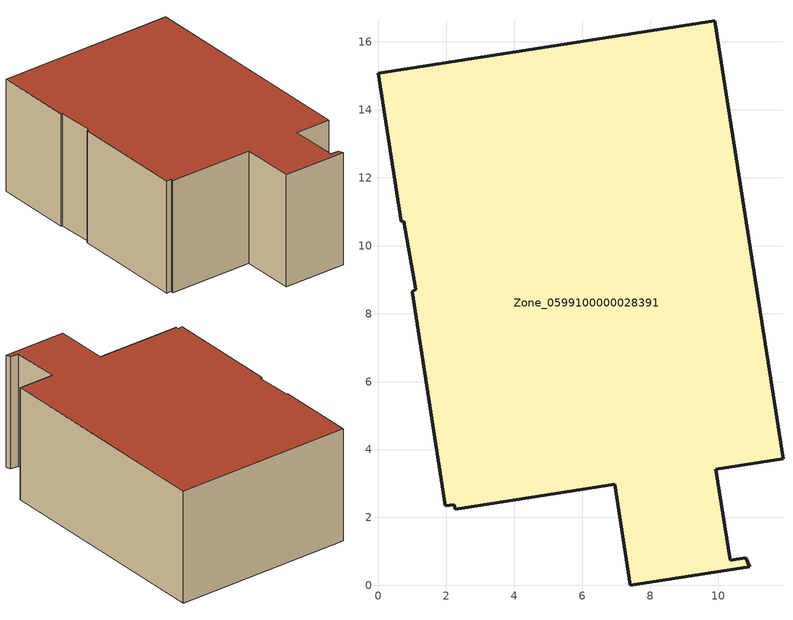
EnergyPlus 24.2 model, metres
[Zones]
Zone_0599100000028391
 floor ground (C_G): 0.74,10.72 0.68,10.71 0,15.08 9.9,16.63 11.91,3.73 9.93,3.42 10.35,0.74 10.82,0.81 10.94,0.55 7.41,0 6.95,2.97 2.25,2.24 2.23,2.38 1.97,2.34 1,8.64 1.09,8.72 z0
 wall outside (C_F): 10.82,0.81 10.35,0.74 9.93,3.42 11.91,3.73 9.9,16.63 0,15.08 0.68,10.71 0.74,10.72 1.09,8.72 1,8.64 1.97,2.34 2.23,2.38 2.25,2.24 6.95,2.97 7.41,0 10.94,0.55 10.82,0.81 z0:6.37
 roof outside (C_R): 1.97,2.34 2.23,2.38 2.25,2.24 6.95,2.97 7.41,0 10.94,0.55 10.82,0.81 10.35,0.74 9.93,3.42 11.91,3.73 9.9,16.63 0,15.08 0.68,10.71 0.74,10.72 1.09,8.72 1,8.64 z6.37
[BUILDING]
Pand.0599100000028391: North Axis=0; Terrain=City; Loads Convergence Tolerance Value=0.04; Temperature Convergence Tolerance Value=0.4; Solar Distribution=FullExterior; Maximum Number of Warmup Days=25; Minimum Number of Warmup Days=1
[Site:Location]
Rotterdam.The.Hague.AP_ZH_NLD Design_Conditions: Latitude=51.96; Longitude=4.45; Time Zone=1; Elevation=-4.5
[SITE:GROUNDTEMPERATURE:BUILDINGSURFACE]
18, 18, 18, 18, 18, 18, 18, 18, 18, 18, 18, 18
[MATERIAL] Thermal Absorptance=0.9; Solar Absorptance=0.7; Visible Absorptance=0.7
Name | Roughness | Thickness | Conductivity | Density | Specific Heat
G.D.1975-1991 | MediumSmooth | 0.15 | 0.288461 | 540 | 1210
F.D.1975-1991 | Rough | 0.3 | 0.230769 | 1920 | 840
R.D.1975-1991 | MediumRough | 0.2 | 0.153846 | 1500 | 1000
[CONSTRUCTION]
C_G: G.D.1975-1991
C_F: F.D.1975-1991
C_R: R.D.1975-1991
[ZONE]
Zone_0599100000028391: Type=1; Multiplier=1; Ceiling Height=Autocalculate; Volume=Autocalculate; Floor Area=autocalculate; Part of Total Floor Area=Yes
[ZONEINFILTRATION:DESIGNFLOWRATE]
Infil_Zone_0599100000028391: Zone or ZoneList or Space or SpaceList=Zone_0599100000028391; Schedule=AlwaysOn; Design Flow Rate Calculation Method=Flow/Area; Flow Rate per Floor Area=0.0042; Constant Term Coefficient=1; Temperature Term Coefficient=0; Velocity Term Coefficient=0; Velocity Squared Term Coefficient=0
[HVACTEMPLATE:ZONE:IDEALLOADSAIRSYSTEM]
Zone_0599100000028391: Maximum Heating Supply Air Temperature=50; Minimum Cooling Supply Air Temperature=13; Maximum Heating Supply Air Humidity Ratio=0.0156; Minimum Cooling Supply Air Humidity Ratio=0.0077; Heating Limit=NoLimit; Cooling Limit=NoLimit; Dehumidification Control Type=ConstantSensibleHeatRatio; Cooling Sensible Heat Ratio=0.7; Dehumidification Setpoint=60; Humidification Control Type=None; Humidification Setpoint=30; Outdoor Air Method=None; Outdoor Air Flow Rate per Person=0.00944; Outdoor Air Flow Rate per Zone Floor Area=0; Outdoor Air Flow Rate per Zone=0; Demand Controlled Ventilation Type=None; Outdoor Air Economizer Type=NoEconomizer; Heat Recovery Type=None; Sensible Heat Recovery Effectiveness=0.7; Latent Heat Recovery Effectiveness=0.65
[ZONECONTROL:THERMOSTAT]
ThermostatControl_Zone_0599100000028391: Zone or ZoneList=Zone_0599100000028391; Control Type Schedule=DualSetpointControlType; Control 1=Thermostat_Zone_0599100000028391; Temperature Difference Between Cutout And Setpoint=0
[THERMOSTATSETPOINT:DUALSETPOINT]
Thermostat_Zone_0599100000028391: Heating Setpoint Temperature Schedule=HeatingSetpoint_Zone_0599100000028391; Cooling Setpoint Temperature Schedule=CoolingSetpoint_Zone_0599100000028391
[SCHEDULE:COMPACT]
HeatingSetpoint_Zone_0599100000028391: Through: 12/31, For: AllDays, Until: 24:00, 21
CoolingSetpoint_Zone_0599100000028391: Through: 12/31, For: AllDays, Until: 24:00, 24
DualSetpointControlType: Through: 12/31, For: AllDays, Until: 24:00, 4
AlwaysOn: Through: 12/31, For: AllDays, Until: 24:00, 1
